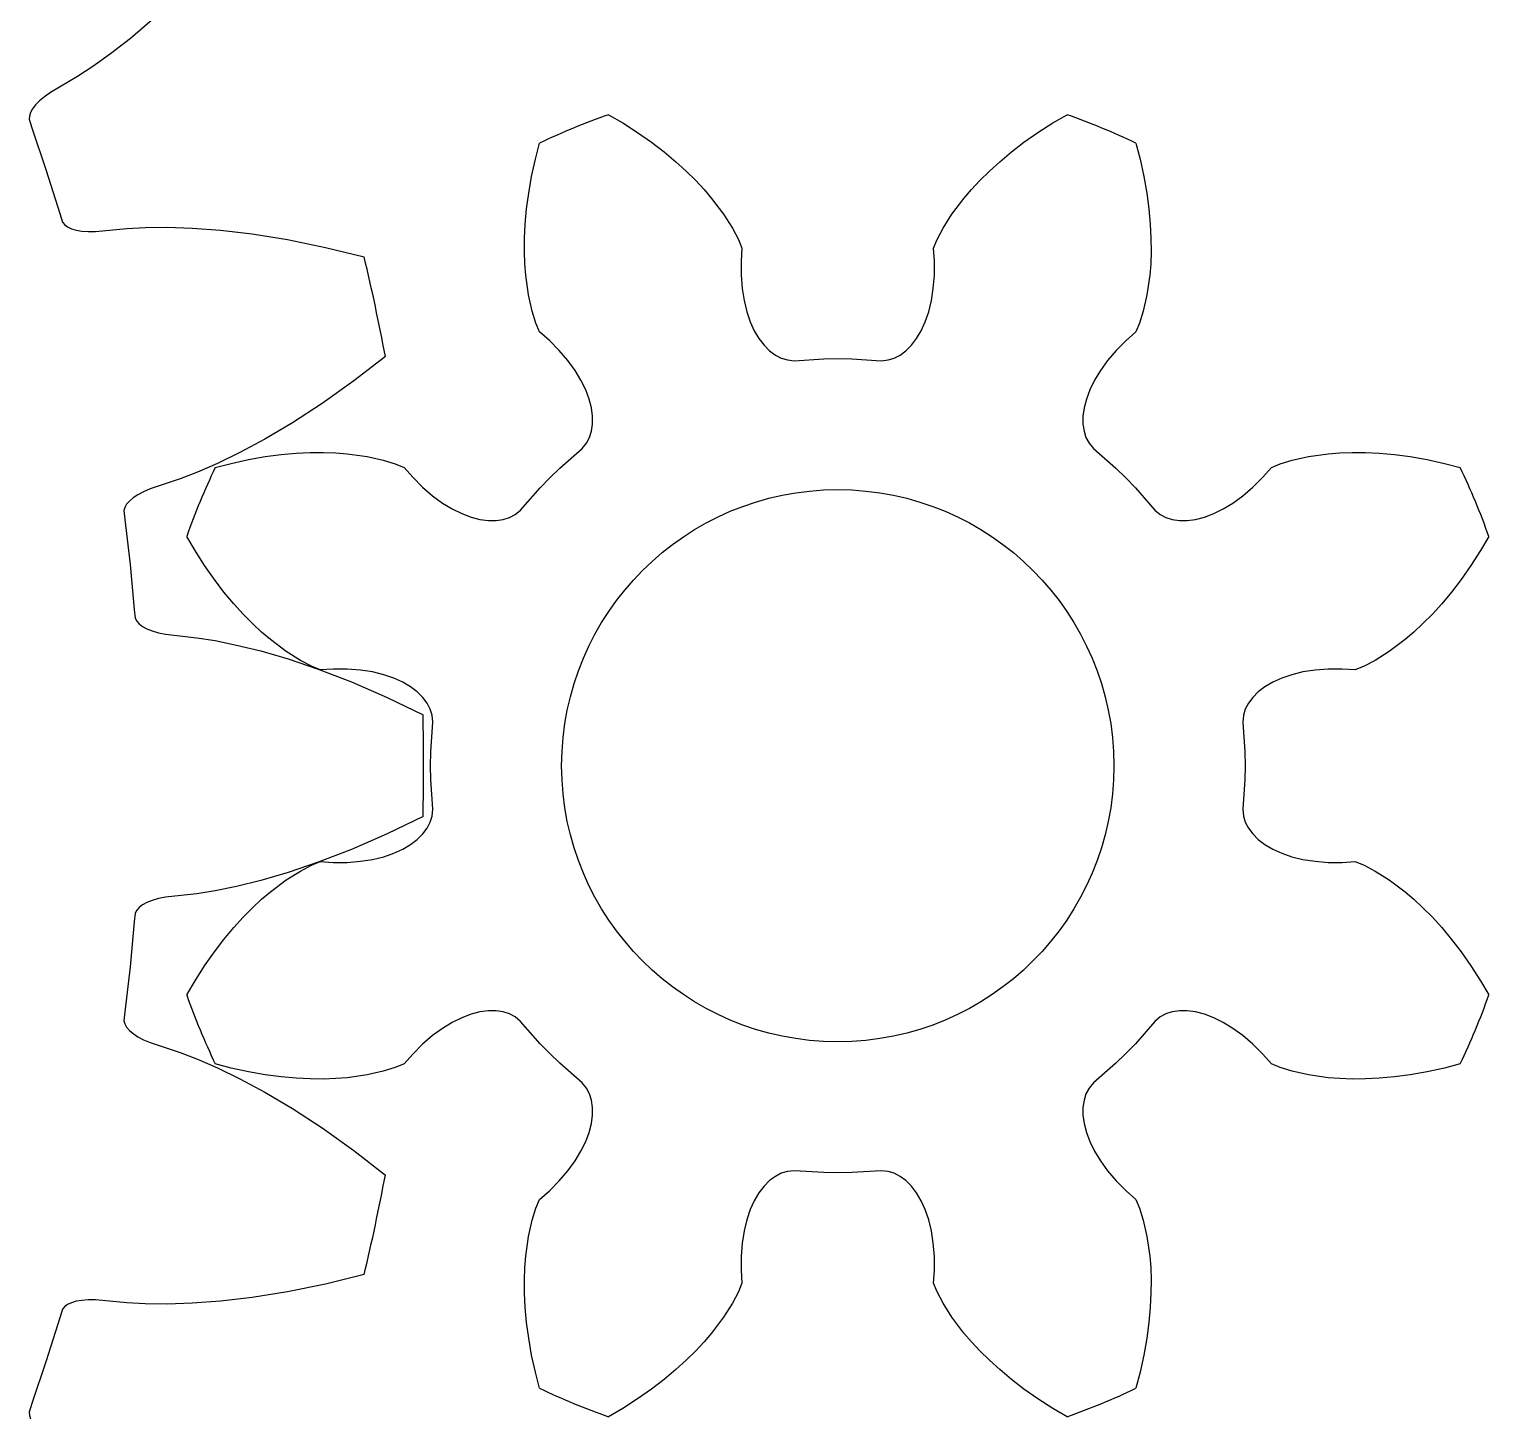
# Model space of a CAD drawing. Extents: x -16 to 23.7, y -15.9 to 15.9.
# Drawn here: x 13.14 to 23.72, y -4.72 to 5.34 of the extents above; entities that cross this region are included whole.
import ezdxf

# ---------------------------------------------------------------- set-up
doc = ezdxf.new("R2010")
doc.units = 0

msp = doc.modelspace()

# ---------------------------------------------------------------- linework, layer by layer
msp.add_circle((19, 0), 2)
msp.add_circle((19, 0), 2)
at = {"layer": 'layer0'}
for p, q in [((17.339, 4.716), (17.442, 4.656)), ((17.442, 4.656), (17.55, 4.587)), ((20.45, 4.587), (20.558, 4.656)), ((20.558, 4.656), (20.661, 4.716)), ((17.55, 4.587), (17.651, 4.516)), ((20.349, 4.516), (20.45, 4.587)), ((16.81, 4.394), (16.84, 4.509)), ((17.651, 4.516), (17.742, 4.446)), ((17.742, 4.446), (17.827, 4.375)), ((20.173, 4.375), (20.258, 4.446)), ((20.258, 4.446), (20.349, 4.516)), ((21.16, 4.509), (21.19, 4.394)), ((16.782, 4.269), (16.81, 4.394)), ((17.827, 4.375), (17.902, 4.307)), ((20.098, 4.307), (20.173, 4.375)), ((21.19, 4.394), (21.218, 4.269)), ((16.761, 4.147), (16.782, 4.269)), ((17.902, 4.307), (17.971, 4.239)), ((17.971, 4.239), (18.032, 4.174)), ((19.968, 4.174), (20.029, 4.239)), ((20.029, 4.239), (20.098, 4.307)), ((21.218, 4.269), (21.239, 4.147)), ((16.746, 4.033), (16.761, 4.147)), ((18.032, 4.174), (18.086, 4.11)), ((19.914, 4.11), (19.968, 4.174)), ((21.239, 4.147), (21.254, 4.033)), ((16.736, 3.923), (16.746, 4.033)), ((18.086, 4.11), (18.173, 3.995)), ((19.827, 3.995), (19.914, 4.11)), ((21.254, 4.033), (21.264, 3.923)), ((16.731, 3.822), (16.736, 3.923)), ((18.173, 3.995), (18.237, 3.893)), ((19.763, 3.893), (19.827, 3.995)), ((21.264, 3.923), (21.269, 3.822)), ((16.73, 3.726), (16.731, 3.822)), ((18.237, 3.893), (18.28, 3.812)), ((18.28, 3.812), (18.306, 3.749)), ((19.694, 3.749), (19.72, 3.812)), ((19.72, 3.812), (19.763, 3.893)), ((21.269, 3.822), (21.27, 3.726)), ((16.733, 3.636), (16.73, 3.726)), ((18.306, 3.749), (18.3, 3.654)), ((19.7, 3.654), (19.694, 3.749)), ((21.27, 3.726), (21.267, 3.636)), ((16.74, 3.553), (16.733, 3.636)), ((18.3, 3.654), (18.3, 3.553)), ((19.7, 3.553), (19.7, 3.654)), ((21.267, 3.636), (21.26, 3.553)), ((16.76, 3.41), (16.74, 3.553)), ((18.3, 3.553), (18.308, 3.458)), ((19.692, 3.458), (19.7, 3.553)), ((21.26, 3.553), (21.24, 3.41)), ((16.787, 3.292), (16.76, 3.41)), ((18.308, 3.458), (18.321, 3.37)), ((19.679, 3.37), (19.692, 3.458)), ((21.24, 3.41), (21.213, 3.292)), ((16.814, 3.205), (16.787, 3.292)), ((18.321, 3.37), (18.341, 3.289)), ((18.341, 3.289), (18.366, 3.216)), ((19.634, 3.216), (19.659, 3.289)), ((19.659, 3.289), (19.679, 3.37)), ((21.213, 3.292), (21.186, 3.205)), ((16.84, 3.142), (16.814, 3.205)), ((18.366, 3.216), (18.395, 3.151)), ((19.605, 3.151), (19.634, 3.216)), ((21.186, 3.205), (21.16, 3.142)), ((16.911, 3.079), (16.84, 3.142)), ((16.983, 3.007), (16.911, 3.079)), ((18.395, 3.151), (18.429, 3.094)), ((18.429, 3.094), (18.466, 3.046)), ((19.534, 3.046), (19.571, 3.094)), ((19.571, 3.094), (19.605, 3.151)), ((21.089, 3.079), (21.017, 3.007)), ((21.16, 3.142), (21.089, 3.079)), ((17.045, 2.935), (16.983, 3.007)), ((18.466, 3.046), (18.506, 3.006)), ((18.506, 3.006), (18.548, 2.975)), ((18.548, 2.975), (18.591, 2.952)), ((19.409, 2.952), (19.452, 2.975)), ((19.452, 2.975), (19.494, 3.006)), ((19.494, 3.006), (19.534, 3.046)), ((21.017, 3.007), (20.955, 2.935)), ((17.097, 2.863), (17.045, 2.935)), ((17.14, 2.792), (17.097, 2.863)), ((18.591, 2.952), (18.635, 2.939)), ((18.635, 2.939), (18.685, 2.934)), ((18.685, 2.934), (18.899, 2.948)), ((18.899, 2.948), (19, 2.95)), ((19, 2.95), (19.101, 2.948)), ((19.101, 2.948), (19.315, 2.934)), ((19.315, 2.934), (19.365, 2.939)), ((19.365, 2.939), (19.409, 2.952)), ((20.903, 2.863), (20.86, 2.792)), ((20.955, 2.935), (20.903, 2.863)), ((17.174, 2.723), (17.14, 2.792)), ((20.86, 2.792), (20.826, 2.723)), ((17.199, 2.656), (17.174, 2.723)), ((17.216, 2.592), (17.199, 2.656)), ((20.801, 2.656), (20.784, 2.592)), ((20.826, 2.723), (20.801, 2.656)), ((17.224, 2.531), (17.216, 2.592)), ((20.784, 2.592), (20.776, 2.531)), ((17.216, 2.423), (17.224, 2.475)), ((17.224, 2.475), (17.224, 2.531)), ((20.776, 2.531), (20.776, 2.475)), ((20.776, 2.475), (20.784, 2.423)), ((17.148, 2.297), (17.18, 2.336)), ((17.18, 2.336), (17.202, 2.377)), ((17.202, 2.377), (17.216, 2.423)), ((20.784, 2.423), (20.798, 2.377)), ((20.798, 2.377), (20.82, 2.336)), ((20.82, 2.336), (20.852, 2.297)), ((14.731, 2.218), (14.853, 2.239)), ((14.853, 2.239), (14.967, 2.254)), ((14.967, 2.254), (15.077, 2.264)), ((15.077, 2.264), (15.178, 2.269)), ((15.178, 2.269), (15.274, 2.27)), ((15.274, 2.27), (15.364, 2.267)), ((15.364, 2.267), (15.447, 2.26)), ((15.447, 2.26), (15.59, 2.24)), ((15.59, 2.24), (15.708, 2.213)), ((16.986, 2.156), (17.148, 2.297)), ((20.852, 2.297), (21.014, 2.156)), ((22.292, 2.213), (22.41, 2.24)), ((22.41, 2.24), (22.553, 2.26)), ((22.553, 2.26), (22.636, 2.267)), ((22.636, 2.267), (22.726, 2.27)), ((22.726, 2.27), (22.822, 2.269)), ((22.822, 2.269), (22.923, 2.264)), ((22.923, 2.264), (23.033, 2.254)), ((23.033, 2.254), (23.147, 2.239)), ((23.147, 2.239), (23.269, 2.218)), ((14.491, 2.16), (14.606, 2.19)), ((14.606, 2.19), (14.731, 2.218)), ((15.708, 2.213), (15.795, 2.186)), ((15.795, 2.186), (15.858, 2.16)), ((15.858, 2.16), (15.921, 2.089)), ((16.914, 2.086), (16.986, 2.156)), ((21.014, 2.156), (21.086, 2.086)), ((22.079, 2.089), (22.142, 2.16)), ((22.142, 2.16), (22.205, 2.186)), ((22.205, 2.186), (22.292, 2.213)), ((23.269, 2.218), (23.394, 2.19)), ((23.394, 2.19), (23.509, 2.16)), ((15.921, 2.089), (15.993, 2.017)), ((15.993, 2.017), (16.065, 1.955)), ((16.703, 1.852), (16.844, 2.014)), ((16.844, 2.014), (16.914, 2.086)), ((21.086, 2.086), (21.156, 2.014)), ((21.156, 2.014), (21.297, 1.852)), ((21.935, 1.955), (22.007, 2.017)), ((22.007, 2.017), (22.079, 2.089)), ((16.065, 1.955), (16.137, 1.903)), ((21.863, 1.903), (21.935, 1.955)), ((16.137, 1.903), (16.208, 1.86)), ((16.208, 1.86), (16.277, 1.826)), ((16.277, 1.826), (16.344, 1.801)), ((16.344, 1.801), (16.408, 1.784)), ((16.577, 1.784), (16.623, 1.798)), ((16.623, 1.798), (16.664, 1.82)), ((16.664, 1.82), (16.703, 1.852)), ((21.297, 1.852), (21.336, 1.82)), ((21.336, 1.82), (21.377, 1.798)), ((21.377, 1.798), (21.423, 1.784)), ((21.592, 1.784), (21.656, 1.801)), ((21.656, 1.801), (21.723, 1.826)), ((21.723, 1.826), (21.792, 1.86)), ((21.792, 1.86), (21.863, 1.903)), ((16.408, 1.784), (16.469, 1.776)), ((16.469, 1.776), (16.525, 1.776)), ((16.525, 1.776), (16.577, 1.784)), ((21.423, 1.784), (21.475, 1.776)), ((21.475, 1.776), (21.531, 1.776)), ((21.531, 1.776), (21.592, 1.784)), ((14.344, 1.558), (14.284, 1.661)), ((23.716, 1.661), (23.656, 1.558)), ((14.413, 1.45), (14.344, 1.558)), ((23.656, 1.558), (23.587, 1.45)), ((14.484, 1.349), (14.413, 1.45)), ((23.587, 1.45), (23.516, 1.349)), ((14.554, 1.258), (14.484, 1.349)), ((23.516, 1.349), (23.446, 1.258)), ((14.625, 1.173), (14.554, 1.258)), ((14.693, 1.098), (14.625, 1.173)), ((23.375, 1.173), (23.307, 1.098)), ((23.446, 1.258), (23.375, 1.173)), ((14.761, 1.029), (14.693, 1.098)), ((23.307, 1.098), (23.239, 1.029)), ((14.826, 0.968), (14.761, 1.029)), ((14.89, 0.914), (14.826, 0.968)), ((23.174, 0.968), (23.11, 0.914)), ((23.239, 1.029), (23.174, 0.968)), ((15.005, 0.827), (14.89, 0.914)), ((23.11, 0.914), (22.995, 0.827)), ((15.107, 0.763), (15.005, 0.827)), ((15.188, 0.72), (15.107, 0.763)), ((22.893, 0.763), (22.812, 0.72)), ((22.995, 0.827), (22.893, 0.763)), ((15.251, 0.694), (15.188, 0.72)), ((15.346, 0.7), (15.251, 0.694)), ((15.447, 0.7), (15.346, 0.7)), ((15.542, 0.692), (15.447, 0.7)), ((15.63, 0.679), (15.542, 0.692)), ((15.711, 0.659), (15.63, 0.679)), ((15.784, 0.634), (15.711, 0.659)), ((22.289, 0.659), (22.216, 0.634)), ((22.37, 0.679), (22.289, 0.659)), ((22.458, 0.692), (22.37, 0.679)), ((22.553, 0.7), (22.458, 0.692)), ((22.654, 0.7), (22.553, 0.7)), ((22.749, 0.694), (22.654, 0.7)), ((22.812, 0.72), (22.749, 0.694)), ((15.849, 0.605), (15.784, 0.634)), ((15.906, 0.571), (15.849, 0.605)), ((15.954, 0.534), (15.906, 0.571)), ((15.994, 0.494), (15.954, 0.534)), ((22.046, 0.534), (22.006, 0.494)), ((22.094, 0.571), (22.046, 0.534)), ((22.151, 0.605), (22.094, 0.571)), ((22.216, 0.634), (22.151, 0.605)), ((16.025, 0.452), (15.994, 0.494)), ((16.048, 0.409), (16.025, 0.452)), ((21.975, 0.452), (21.952, 0.409)), ((22.006, 0.494), (21.975, 0.452)), ((16.061, 0.365), (16.048, 0.409)), ((16.066, 0.315), (16.061, 0.365)), ((21.939, 0.365), (21.934, 0.315)), ((21.952, 0.409), (21.939, 0.365)), ((16.052, 0.101), (16.066, 0.315)), ((21.934, 0.315), (21.948, 0.101)), ((16.05, 0), (16.052, 0.101)), ((16.052, -0.101), (16.05, 0)), ((21.948, 0.101), (21.95, 0)), ((21.95, 0), (21.948, -0.101)), ((16.066, -0.315), (16.052, -0.101)), ((21.948, -0.101), (21.934, -0.315)), ((16.061, -0.365), (16.066, -0.315)), ((21.934, -0.315), (21.939, -0.365)), ((16.025, -0.452), (16.048, -0.409)), ((16.048, -0.409), (16.061, -0.365)), ((21.939, -0.365), (21.952, -0.409)), ((21.952, -0.409), (21.975, -0.452)), ((15.954, -0.534), (15.994, -0.494)), ((15.994, -0.494), (16.025, -0.452)), ((21.975, -0.452), (22.006, -0.494)), ((22.006, -0.494), (22.046, -0.534)), ((15.711, -0.659), (15.784, -0.634)), ((15.784, -0.634), (15.849, -0.605)), ((15.849, -0.605), (15.906, -0.571)), ((15.906, -0.571), (15.954, -0.534)), ((22.046, -0.534), (22.094, -0.571)), ((22.094, -0.571), (22.151, -0.605)), ((22.151, -0.605), (22.216, -0.634)), ((22.216, -0.634), (22.289, -0.659)), ((15.107, -0.763), (15.188, -0.72)), ((15.188, -0.72), (15.251, -0.694)), ((15.251, -0.694), (15.346, -0.7)), ((15.346, -0.7), (15.447, -0.7)), ((15.447, -0.7), (15.542, -0.692)), ((15.542, -0.692), (15.63, -0.679)), ((15.63, -0.679), (15.711, -0.659)), ((22.289, -0.659), (22.37, -0.679)), ((22.37, -0.679), (22.458, -0.692)), ((22.458, -0.692), (22.553, -0.7)), ((22.553, -0.7), (22.654, -0.7)), ((22.654, -0.7), (22.749, -0.694)), ((22.749, -0.694), (22.812, -0.72)), ((22.812, -0.72), (22.893, -0.763)), ((14.89, -0.914), (15.005, -0.827)), ((15.005, -0.827), (15.107, -0.763)), ((22.893, -0.763), (22.995, -0.827)), ((22.995, -0.827), (23.11, -0.914)), ((14.826, -0.968), (14.89, -0.914)), ((23.11, -0.914), (23.174, -0.968)), ((14.693, -1.098), (14.761, -1.029)), ((14.761, -1.029), (14.826, -0.968)), ((23.174, -0.968), (23.239, -1.029)), ((23.239, -1.029), (23.307, -1.098)), ((14.625, -1.173), (14.693, -1.098)), ((23.307, -1.098), (23.375, -1.173)), ((14.484, -1.349), (14.554, -1.258)), ((14.554, -1.258), (14.625, -1.173)), ((23.375, -1.173), (23.446, -1.258)), ((23.446, -1.258), (23.516, -1.349)), ((14.413, -1.45), (14.484, -1.349)), ((23.516, -1.349), (23.587, -1.45)), ((14.344, -1.558), (14.413, -1.45)), ((23.587, -1.45), (23.656, -1.558)), ((14.284, -1.661), (14.344, -1.558)), ((23.656, -1.558), (23.716, -1.661)), ((16.408, -1.784), (16.344, -1.801)), ((16.469, -1.776), (16.408, -1.784)), ((16.525, -1.776), (16.469, -1.776)), ((16.577, -1.784), (16.525, -1.776)), ((16.623, -1.798), (16.577, -1.784)), ((21.423, -1.784), (21.377, -1.798)), ((21.475, -1.776), (21.423, -1.784)), ((21.531, -1.776), (21.475, -1.776)), ((21.592, -1.784), (21.531, -1.776)), ((21.656, -1.801), (21.592, -1.784)), ((16.137, -1.903), (16.065, -1.955)), ((16.208, -1.86), (16.137, -1.903)), ((16.277, -1.826), (16.208, -1.86)), ((16.344, -1.801), (16.277, -1.826)), ((16.664, -1.82), (16.623, -1.798)), ((16.703, -1.852), (16.664, -1.82)), ((16.844, -2.014), (16.703, -1.852)), ((21.297, -1.852), (21.156, -2.014)), ((21.336, -1.82), (21.297, -1.852)), ((21.377, -1.798), (21.336, -1.82)), ((21.723, -1.826), (21.656, -1.801)), ((21.792, -1.86), (21.723, -1.826)), ((21.863, -1.903), (21.792, -1.86)), ((21.935, -1.955), (21.863, -1.903)), ((16.065, -1.955), (15.993, -2.017)), ((22.007, -2.017), (21.935, -1.955)), ((15.921, -2.089), (15.858, -2.16)), ((15.993, -2.017), (15.921, -2.089)), ((16.914, -2.086), (16.844, -2.014)), ((16.986, -2.156), (16.914, -2.086)), ((21.086, -2.086), (21.014, -2.156)), ((21.156, -2.014), (21.086, -2.086)), ((22.079, -2.089), (22.007, -2.017)), ((22.142, -2.16), (22.079, -2.089)), ((14.606, -2.19), (14.491, -2.16)), ((14.731, -2.218), (14.606, -2.19)), ((14.853, -2.239), (14.731, -2.218)), ((15.708, -2.213), (15.59, -2.24)), ((15.795, -2.186), (15.708, -2.213)), ((15.858, -2.16), (15.795, -2.186)), ((17.148, -2.297), (16.986, -2.156)), ((21.014, -2.156), (20.852, -2.297)), ((22.205, -2.186), (22.142, -2.16)), ((22.292, -2.213), (22.205, -2.186)), ((22.41, -2.24), (22.292, -2.213)), ((23.269, -2.218), (23.147, -2.239)), ((23.394, -2.19), (23.269, -2.218)), ((23.509, -2.16), (23.394, -2.19)), ((14.967, -2.254), (14.853, -2.239)), ((15.077, -2.264), (14.967, -2.254)), ((15.178, -2.269), (15.077, -2.264)), ((15.274, -2.27), (15.178, -2.269)), ((15.364, -2.267), (15.274, -2.27)), ((15.447, -2.26), (15.364, -2.267)), ((15.59, -2.24), (15.447, -2.26)), ((17.18, -2.336), (17.148, -2.297)), ((20.852, -2.297), (20.82, -2.336)), ((22.553, -2.26), (22.41, -2.24)), ((22.636, -2.267), (22.553, -2.26)), ((22.726, -2.27), (22.636, -2.267)), ((22.822, -2.269), (22.726, -2.27)), ((22.923, -2.264), (22.822, -2.269)), ((23.033, -2.254), (22.923, -2.264)), ((23.147, -2.239), (23.033, -2.254)), ((17.202, -2.377), (17.18, -2.336)), ((17.216, -2.423), (17.202, -2.377)), ((17.224, -2.475), (17.216, -2.423)), ((20.784, -2.423), (20.776, -2.475)), ((20.798, -2.377), (20.784, -2.423)), ((20.82, -2.336), (20.798, -2.377)), ((17.216, -2.592), (17.224, -2.531)), ((17.224, -2.531), (17.224, -2.475)), ((20.776, -2.475), (20.776, -2.531)), ((20.776, -2.531), (20.784, -2.592)), ((17.199, -2.656), (17.216, -2.592)), ((20.784, -2.592), (20.801, -2.656)), ((17.14, -2.792), (17.174, -2.723)), ((17.174, -2.723), (17.199, -2.656)), ((20.801, -2.656), (20.826, -2.723)), ((20.826, -2.723), (20.86, -2.792)), ((17.097, -2.863), (17.14, -2.792)), ((20.86, -2.792), (20.903, -2.863)), ((16.983, -3.007), (17.045, -2.935)), ((17.045, -2.935), (17.097, -2.863)), ((18.591, -2.952), (18.548, -2.975)), ((18.635, -2.939), (18.591, -2.952)), ((18.685, -2.934), (18.635, -2.939)), ((18.899, -2.948), (18.685, -2.934)), ((19, -2.95), (18.899, -2.948)), ((19.101, -2.948), (19, -2.95)), ((19.315, -2.934), (19.101, -2.948)), ((19.365, -2.939), (19.315, -2.934)), ((19.409, -2.952), (19.365, -2.939)), ((19.452, -2.975), (19.409, -2.952)), ((20.903, -2.863), (20.955, -2.935)), ((20.955, -2.935), (21.017, -3.007)), ((16.911, -3.079), (16.983, -3.007)), ((18.466, -3.046), (18.429, -3.094)), ((18.506, -3.006), (18.466, -3.046)), ((18.548, -2.975), (18.506, -3.006)), ((19.494, -3.006), (19.452, -2.975)), ((19.534, -3.046), (19.494, -3.006)), ((19.571, -3.094), (19.534, -3.046)), ((21.017, -3.007), (21.089, -3.079)), ((16.814, -3.205), (16.84, -3.142)), ((16.84, -3.142), (16.911, -3.079)), ((18.395, -3.151), (18.366, -3.216)), ((18.429, -3.094), (18.395, -3.151)), ((19.605, -3.151), (19.571, -3.094)), ((19.634, -3.216), (19.605, -3.151)), ((21.089, -3.079), (21.16, -3.142)), ((21.16, -3.142), (21.186, -3.205)), ((16.787, -3.292), (16.814, -3.205)), ((18.366, -3.216), (18.341, -3.289)), ((19.659, -3.289), (19.634, -3.216)), ((21.186, -3.205), (21.213, -3.292)), ((16.76, -3.41), (16.787, -3.292)), ((18.321, -3.37), (18.308, -3.458)), ((18.341, -3.289), (18.321, -3.37)), ((19.679, -3.37), (19.659, -3.289)), ((19.692, -3.458), (19.679, -3.37)), ((21.213, -3.292), (21.24, -3.41)), ((16.74, -3.553), (16.76, -3.41)), ((18.308, -3.458), (18.3, -3.553)), ((19.7, -3.553), (19.692, -3.458)), ((21.24, -3.41), (21.26, -3.553)), ((16.733, -3.636), (16.74, -3.553)), ((18.3, -3.553), (18.3, -3.654)), ((19.7, -3.654), (19.7, -3.553)), ((21.26, -3.553), (21.267, -3.636)), ((16.73, -3.726), (16.733, -3.636)), ((18.3, -3.654), (18.306, -3.749)), ((19.694, -3.749), (19.7, -3.654)), ((21.267, -3.636), (21.27, -3.726)), ((16.731, -3.822), (16.73, -3.726)), ((18.306, -3.749), (18.28, -3.812)), ((19.72, -3.812), (19.694, -3.749)), ((21.27, -3.726), (21.269, -3.822)), ((16.736, -3.923), (16.731, -3.822)), ((18.237, -3.893), (18.173, -3.995)), ((18.28, -3.812), (18.237, -3.893)), ((19.763, -3.893), (19.72, -3.812)), ((19.827, -3.995), (19.763, -3.893)), ((21.269, -3.822), (21.264, -3.923)), ((16.746, -4.033), (16.736, -3.923)), ((18.173, -3.995), (18.086, -4.11)), ((19.914, -4.11), (19.827, -3.995)), ((21.264, -3.923), (21.254, -4.033)), ((16.761, -4.147), (16.746, -4.033)), ((18.086, -4.11), (18.032, -4.174)), ((19.968, -4.174), (19.914, -4.11)), ((21.254, -4.033), (21.239, -4.147)), ((16.782, -4.269), (16.761, -4.147)), ((18.032, -4.174), (17.971, -4.239)), ((20.029, -4.239), (19.968, -4.174)), ((21.239, -4.147), (21.218, -4.269)), ((16.81, -4.394), (16.782, -4.269)), ((17.902, -4.307), (17.827, -4.375)), ((17.971, -4.239), (17.902, -4.307)), ((20.098, -4.307), (20.029, -4.239)), ((20.173, -4.375), (20.098, -4.307)), ((21.218, -4.269), (21.19, -4.394)), ((16.84, -4.509), (16.81, -4.394)), ((17.827, -4.375), (17.742, -4.446)), ((20.258, -4.446), (20.173, -4.375)), ((21.19, -4.394), (21.16, -4.509)), ((17.651, -4.516), (17.55, -4.587)), ((17.742, -4.446), (17.651, -4.516)), ((20.349, -4.516), (20.258, -4.446)), ((20.45, -4.587), (20.349, -4.516)), ((17.55, -4.587), (17.442, -4.656)), ((20.558, -4.656), (20.45, -4.587)), ((17.442, -4.656), (17.339, -4.716)), ((20.661, -4.716), (20.558, -4.656))]:
    msp.add_line(p, q, dxfattribs=at)
for start, end in [(109.4009, 115.5991), (64.4009, 70.5991), (154.4009, 160.5991), (19.4009, 25.5991), (199.4009, 205.5991), (334.4009, 340.5991), (244.4009, 250.5991), (289.4009, 295.5991)]:
    msp.add_arc((19, 0), 5, start, end, dxfattribs=at)
at = {"layer": 'layer1'}
for p, q in [((14.034, 5.402), (13.877, 5.269)), ((13.877, 5.269), (13.733, 5.157)), ((13.733, 5.157), (13.605, 5.066)), ((13.493, 4.993), (13.297, 4.877)), ((13.605, 5.066), (13.493, 4.993)), ((13.297, 4.877), (13.254, 4.846)), ((13.167, 4.759), (13.152, 4.732)), ((13.189, 4.787), (13.167, 4.759)), ((13.218, 4.816), (13.189, 4.787)), ((13.254, 4.846), (13.218, 4.816)), ((13.144, 4.706), (13.143, 4.683)), ((13.143, 4.683), (13.163, 4.621)), ((13.152, 4.732), (13.144, 4.706)), ((13.163, 4.621), (13.267, 4.311)), ((13.267, 4.311), (13.365, 3.999)), ((13.365, 3.999), (13.385, 3.937)), ((13.385, 3.937), (13.4, 3.918)), ((13.4, 3.918), (13.421, 3.903)), ((13.421, 3.903), (13.449, 3.89)), ((13.449, 3.89), (13.484, 3.879)), ((13.484, 3.879), (13.524, 3.873)), ((13.524, 3.873), (13.571, 3.869)), ((13.571, 3.869), (13.624, 3.87)), ((13.624, 3.87), (13.851, 3.892)), ((13.851, 3.892), (13.984, 3.899)), ((13.984, 3.899), (14.142, 3.9)), ((14.142, 3.9), (14.323, 3.894)), ((14.323, 3.894), (14.529, 3.879)), ((14.529, 3.879), (14.759, 3.852)), ((14.759, 3.852), (15.013, 3.811)), ((15.013, 3.811), (15.29, 3.755)), ((15.29, 3.755), (15.57, 3.686)), ((15.723, 2.965), (15.495, 2.788)), ((15.495, 2.788), (15.265, 2.624)), ((15.265, 2.624), (15.05, 2.484)), ((15.05, 2.484), (14.85, 2.366)), ((14.85, 2.366), (14.669, 2.268)), ((14.669, 2.268), (14.506, 2.189)), ((14.361, 2.126), (14.236, 2.078)), ((14.506, 2.189), (14.361, 2.126)), ((14.236, 2.078), (14.02, 2.006)), ((13.869, 1.917), (13.848, 1.894)), ((13.896, 1.94), (13.869, 1.917)), ((13.93, 1.963), (13.896, 1.94)), ((13.972, 1.985), (13.93, 1.963)), ((14.02, 2.006), (13.972, 1.985)), ((13.835, 1.871), (13.829, 1.848)), ((13.829, 1.848), (13.836, 1.783)), ((13.848, 1.894), (13.835, 1.871)), ((13.836, 1.783), (13.874, 1.458)), ((13.874, 1.458), (13.904, 1.132)), ((13.904, 1.132), (13.911, 1.068)), ((13.911, 1.068), (13.922, 1.047)), ((13.922, 1.047), (13.94, 1.027)), ((13.94, 1.027), (13.964, 1.008)), ((13.964, 1.008), (13.996, 0.991)), ((13.996, 0.991), (14.034, 0.976)), ((14.034, 0.976), (14.079, 0.963)), ((14.079, 0.963), (14.131, 0.953)), ((14.131, 0.953), (14.357, 0.927)), ((14.357, 0.927), (14.489, 0.906)), ((14.489, 0.906), (14.644, 0.874)), ((14.644, 0.874), (14.82, 0.831)), ((14.82, 0.831), (15.018, 0.773)), ((15.018, 0.773), (15.237, 0.699)), ((15.237, 0.699), (15.477, 0.607)), ((15.477, 0.607), (15.736, 0.494)), ((15.736, 0.494), (15.996, 0.369)), ((15.996, -0.369), (15.736, -0.494)), ((15.736, -0.494), (15.477, -0.607)), ((15.477, -0.607), (15.237, -0.699)), ((15.237, -0.699), (15.018, -0.773)), ((14.82, -0.831), (14.644, -0.874)), ((15.018, -0.773), (14.82, -0.831)), ((14.357, -0.927), (14.131, -0.953)), ((14.489, -0.906), (14.357, -0.927)), ((14.644, -0.874), (14.489, -0.906)), ((13.922, -1.047), (13.911, -1.068)), ((13.94, -1.027), (13.922, -1.047)), ((13.964, -1.008), (13.94, -1.027)), ((13.996, -0.991), (13.964, -1.008)), ((14.034, -0.976), (13.996, -0.991)), ((14.079, -0.963), (14.034, -0.976)), ((14.131, -0.953), (14.079, -0.963)), ((13.904, -1.132), (13.874, -1.458)), ((13.911, -1.068), (13.904, -1.132)), ((13.874, -1.458), (13.836, -1.783)), ((13.836, -1.783), (13.829, -1.848)), ((13.829, -1.848), (13.835, -1.871)), ((13.835, -1.871), (13.848, -1.894)), ((13.848, -1.894), (13.869, -1.917)), ((13.869, -1.917), (13.896, -1.94)), ((13.896, -1.94), (13.93, -1.963)), ((13.93, -1.963), (13.972, -1.985)), ((13.972, -1.985), (14.02, -2.006)), ((14.02, -2.006), (14.236, -2.078)), ((14.236, -2.078), (14.361, -2.126)), ((14.361, -2.126), (14.506, -2.189)), ((14.506, -2.189), (14.669, -2.268)), ((14.669, -2.268), (14.85, -2.366)), ((14.85, -2.366), (15.05, -2.484)), ((15.05, -2.484), (15.265, -2.624)), ((15.265, -2.624), (15.495, -2.788)), ((15.495, -2.788), (15.723, -2.965)), ((15.57, -3.686), (15.29, -3.755)), ((15.29, -3.755), (15.013, -3.811)), ((13.421, -3.903), (13.4, -3.918)), ((13.449, -3.89), (13.421, -3.903)), ((13.484, -3.879), (13.449, -3.89)), ((13.524, -3.873), (13.484, -3.879)), ((13.571, -3.869), (13.524, -3.873)), ((13.624, -3.87), (13.571, -3.869)), ((13.851, -3.892), (13.624, -3.87)), ((13.984, -3.899), (13.851, -3.892)), ((14.142, -3.9), (13.984, -3.899)), ((14.323, -3.894), (14.142, -3.9)), ((14.529, -3.879), (14.323, -3.894)), ((14.759, -3.852), (14.529, -3.879)), ((15.013, -3.811), (14.759, -3.852)), ((13.365, -3.999), (13.267, -4.311)), ((13.385, -3.937), (13.365, -3.999)), ((13.4, -3.918), (13.385, -3.937)), ((13.267, -4.311), (13.163, -4.621)), ((13.163, -4.621), (13.143, -4.683)), ((13.143, -4.683), (13.144, -4.706)), ((13.144, -4.706), (13.152, -4.732))]:
    msp.add_line(p, q, dxfattribs=at)
for start, end in [(10.68, 13.32), (358.68, 361.32), (346.68, 349.32)]:
    msp.add_arc((0, 0), 16, start, end, dxfattribs=at)
at = {"layer": 'layer2'}
for p, q in [((17.339, 4.716), (17.442, 4.656)), ((17.442, 4.656), (17.55, 4.587)), ((20.45, 4.587), (20.558, 4.656)), ((20.558, 4.656), (20.661, 4.716)), ((17.55, 4.587), (17.651, 4.516)), ((20.349, 4.516), (20.45, 4.587)), ((16.81, 4.394), (16.84, 4.509)), ((17.651, 4.516), (17.742, 4.446)), ((17.742, 4.446), (17.827, 4.375)), ((20.173, 4.375), (20.258, 4.446)), ((20.258, 4.446), (20.349, 4.516)), ((21.16, 4.509), (21.19, 4.394)), ((16.782, 4.269), (16.81, 4.394)), ((17.827, 4.375), (17.902, 4.307)), ((20.098, 4.307), (20.173, 4.375)), ((21.19, 4.394), (21.218, 4.269)), ((16.761, 4.147), (16.782, 4.269)), ((17.902, 4.307), (17.971, 4.239)), ((17.971, 4.239), (18.032, 4.174)), ((19.968, 4.174), (20.029, 4.239)), ((20.029, 4.239), (20.098, 4.307)), ((21.218, 4.269), (21.239, 4.147)), ((16.746, 4.033), (16.761, 4.147)), ((18.032, 4.174), (18.086, 4.11)), ((19.914, 4.11), (19.968, 4.174)), ((21.239, 4.147), (21.254, 4.033)), ((16.736, 3.923), (16.746, 4.033)), ((18.086, 4.11), (18.173, 3.995)), ((19.827, 3.995), (19.914, 4.11)), ((21.254, 4.033), (21.264, 3.923)), ((16.731, 3.822), (16.736, 3.923)), ((18.173, 3.995), (18.237, 3.893)), ((19.763, 3.893), (19.827, 3.995)), ((21.264, 3.923), (21.269, 3.822)), ((16.73, 3.726), (16.731, 3.822)), ((18.237, 3.893), (18.28, 3.812)), ((18.28, 3.812), (18.306, 3.749)), ((19.694, 3.749), (19.72, 3.812)), ((19.72, 3.812), (19.763, 3.893)), ((21.269, 3.822), (21.27, 3.726)), ((16.733, 3.636), (16.73, 3.726)), ((18.306, 3.749), (18.3, 3.654)), ((19.7, 3.654), (19.694, 3.749)), ((21.27, 3.726), (21.267, 3.636)), ((16.74, 3.553), (16.733, 3.636)), ((18.3, 3.654), (18.3, 3.553)), ((19.7, 3.553), (19.7, 3.654)), ((21.267, 3.636), (21.26, 3.553)), ((16.76, 3.41), (16.74, 3.553)), ((18.3, 3.553), (18.308, 3.458)), ((19.692, 3.458), (19.7, 3.553)), ((21.26, 3.553), (21.24, 3.41)), ((16.787, 3.292), (16.76, 3.41)), ((18.308, 3.458), (18.321, 3.37)), ((19.679, 3.37), (19.692, 3.458)), ((21.24, 3.41), (21.213, 3.292)), ((16.814, 3.205), (16.787, 3.292)), ((18.321, 3.37), (18.341, 3.289)), ((18.341, 3.289), (18.366, 3.216)), ((19.634, 3.216), (19.659, 3.289)), ((19.659, 3.289), (19.679, 3.37)), ((21.213, 3.292), (21.186, 3.205)), ((16.84, 3.142), (16.814, 3.205)), ((18.366, 3.216), (18.395, 3.151)), ((19.605, 3.151), (19.634, 3.216)), ((21.186, 3.205), (21.16, 3.142)), ((16.911, 3.079), (16.84, 3.142)), ((16.983, 3.007), (16.911, 3.079)), ((18.395, 3.151), (18.429, 3.094)), ((18.429, 3.094), (18.466, 3.046)), ((19.534, 3.046), (19.571, 3.094)), ((19.571, 3.094), (19.605, 3.151)), ((21.089, 3.079), (21.017, 3.007)), ((21.16, 3.142), (21.089, 3.079)), ((17.045, 2.935), (16.983, 3.007)), ((18.466, 3.046), (18.506, 3.006)), ((18.506, 3.006), (18.548, 2.975)), ((18.548, 2.975), (18.591, 2.952)), ((19.409, 2.952), (19.452, 2.975)), ((19.452, 2.975), (19.494, 3.006)), ((19.494, 3.006), (19.534, 3.046)), ((21.017, 3.007), (20.955, 2.935)), ((17.097, 2.863), (17.045, 2.935)), ((17.14, 2.792), (17.097, 2.863)), ((18.591, 2.952), (18.635, 2.939)), ((18.635, 2.939), (18.685, 2.934)), ((18.685, 2.934), (18.899, 2.948)), ((18.899, 2.948), (19, 2.95)), ((19, 2.95), (19.101, 2.948)), ((19.101, 2.948), (19.315, 2.934)), ((19.315, 2.934), (19.365, 2.939)), ((19.365, 2.939), (19.409, 2.952)), ((20.903, 2.863), (20.86, 2.792)), ((20.955, 2.935), (20.903, 2.863)), ((17.174, 2.723), (17.14, 2.792)), ((20.86, 2.792), (20.826, 2.723)), ((17.199, 2.656), (17.174, 2.723)), ((17.216, 2.592), (17.199, 2.656)), ((20.801, 2.656), (20.784, 2.592)), ((20.826, 2.723), (20.801, 2.656)), ((17.224, 2.531), (17.216, 2.592)), ((20.784, 2.592), (20.776, 2.531)), ((17.216, 2.423), (17.224, 2.475)), ((17.224, 2.475), (17.224, 2.531)), ((20.776, 2.531), (20.776, 2.475)), ((20.776, 2.475), (20.784, 2.423)), ((17.148, 2.297), (17.18, 2.336)), ((17.18, 2.336), (17.202, 2.377)), ((17.202, 2.377), (17.216, 2.423)), ((20.784, 2.423), (20.798, 2.377)), ((20.798, 2.377), (20.82, 2.336)), ((20.82, 2.336), (20.852, 2.297)), ((14.731, 2.218), (14.853, 2.239)), ((14.853, 2.239), (14.967, 2.254)), ((14.967, 2.254), (15.077, 2.264)), ((15.077, 2.264), (15.178, 2.269)), ((15.178, 2.269), (15.274, 2.27)), ((15.274, 2.27), (15.364, 2.267)), ((15.364, 2.267), (15.447, 2.26)), ((15.447, 2.26), (15.59, 2.24)), ((15.59, 2.24), (15.708, 2.213)), ((16.986, 2.156), (17.148, 2.297)), ((20.852, 2.297), (21.014, 2.156)), ((22.292, 2.213), (22.41, 2.24)), ((22.41, 2.24), (22.553, 2.26)), ((22.553, 2.26), (22.636, 2.267)), ((22.636, 2.267), (22.726, 2.27)), ((22.726, 2.27), (22.822, 2.269)), ((22.822, 2.269), (22.923, 2.264)), ((22.923, 2.264), (23.033, 2.254)), ((23.033, 2.254), (23.147, 2.239)), ((23.147, 2.239), (23.269, 2.218)), ((14.491, 2.16), (14.606, 2.19)), ((14.606, 2.19), (14.731, 2.218)), ((15.708, 2.213), (15.795, 2.186)), ((15.795, 2.186), (15.858, 2.16)), ((15.858, 2.16), (15.921, 2.089)), ((16.914, 2.086), (16.986, 2.156)), ((21.014, 2.156), (21.086, 2.086)), ((22.079, 2.089), (22.142, 2.16)), ((22.142, 2.16), (22.205, 2.186)), ((22.205, 2.186), (22.292, 2.213)), ((23.269, 2.218), (23.394, 2.19)), ((23.394, 2.19), (23.509, 2.16)), ((15.921, 2.089), (15.993, 2.017)), ((15.993, 2.017), (16.065, 1.955)), ((16.703, 1.852), (16.844, 2.014)), ((16.844, 2.014), (16.914, 2.086)), ((21.086, 2.086), (21.156, 2.014)), ((21.156, 2.014), (21.297, 1.852)), ((21.935, 1.955), (22.007, 2.017)), ((22.007, 2.017), (22.079, 2.089)), ((16.065, 1.955), (16.137, 1.903)), ((21.863, 1.903), (21.935, 1.955)), ((16.137, 1.903), (16.208, 1.86)), ((16.208, 1.86), (16.277, 1.826)), ((16.277, 1.826), (16.344, 1.801)), ((16.344, 1.801), (16.408, 1.784)), ((16.577, 1.784), (16.623, 1.798)), ((16.623, 1.798), (16.664, 1.82)), ((16.664, 1.82), (16.703, 1.852)), ((21.297, 1.852), (21.336, 1.82)), ((21.336, 1.82), (21.377, 1.798)), ((21.377, 1.798), (21.423, 1.784)), ((21.592, 1.784), (21.656, 1.801)), ((21.656, 1.801), (21.723, 1.826)), ((21.723, 1.826), (21.792, 1.86)), ((21.792, 1.86), (21.863, 1.903)), ((16.408, 1.784), (16.469, 1.776)), ((16.469, 1.776), (16.525, 1.776)), ((16.525, 1.776), (16.577, 1.784)), ((21.423, 1.784), (21.475, 1.776)), ((21.475, 1.776), (21.531, 1.776)), ((21.531, 1.776), (21.592, 1.784)), ((14.344, 1.558), (14.284, 1.661)), ((23.716, 1.661), (23.656, 1.558)), ((14.413, 1.45), (14.344, 1.558)), ((23.656, 1.558), (23.587, 1.45)), ((14.484, 1.349), (14.413, 1.45)), ((23.587, 1.45), (23.516, 1.349)), ((14.554, 1.258), (14.484, 1.349)), ((23.516, 1.349), (23.446, 1.258)), ((14.625, 1.173), (14.554, 1.258)), ((14.693, 1.098), (14.625, 1.173)), ((23.375, 1.173), (23.307, 1.098)), ((23.446, 1.258), (23.375, 1.173)), ((14.761, 1.029), (14.693, 1.098)), ((23.307, 1.098), (23.239, 1.029)), ((14.826, 0.968), (14.761, 1.029)), ((14.89, 0.914), (14.826, 0.968)), ((23.174, 0.968), (23.11, 0.914)), ((23.239, 1.029), (23.174, 0.968)), ((15.005, 0.827), (14.89, 0.914)), ((23.11, 0.914), (22.995, 0.827)), ((15.107, 0.763), (15.005, 0.827)), ((15.188, 0.72), (15.107, 0.763)), ((22.893, 0.763), (22.812, 0.72)), ((22.995, 0.827), (22.893, 0.763)), ((15.251, 0.694), (15.188, 0.72)), ((15.346, 0.7), (15.251, 0.694)), ((15.447, 0.7), (15.346, 0.7)), ((15.542, 0.692), (15.447, 0.7)), ((15.63, 0.679), (15.542, 0.692)), ((15.711, 0.659), (15.63, 0.679)), ((15.784, 0.634), (15.711, 0.659)), ((22.289, 0.659), (22.216, 0.634)), ((22.37, 0.679), (22.289, 0.659)), ((22.458, 0.692), (22.37, 0.679)), ((22.553, 0.7), (22.458, 0.692)), ((22.654, 0.7), (22.553, 0.7)), ((22.749, 0.694), (22.654, 0.7)), ((22.812, 0.72), (22.749, 0.694)), ((15.849, 0.605), (15.784, 0.634)), ((15.906, 0.571), (15.849, 0.605)), ((15.954, 0.534), (15.906, 0.571)), ((15.994, 0.494), (15.954, 0.534)), ((22.046, 0.534), (22.006, 0.494)), ((22.094, 0.571), (22.046, 0.534)), ((22.151, 0.605), (22.094, 0.571)), ((22.216, 0.634), (22.151, 0.605)), ((16.025, 0.452), (15.994, 0.494)), ((16.048, 0.409), (16.025, 0.452)), ((21.975, 0.452), (21.952, 0.409)), ((22.006, 0.494), (21.975, 0.452)), ((16.061, 0.365), (16.048, 0.409)), ((16.066, 0.315), (16.061, 0.365)), ((21.939, 0.365), (21.934, 0.315)), ((21.952, 0.409), (21.939, 0.365)), ((16.052, 0.101), (16.066, 0.315)), ((21.934, 0.315), (21.948, 0.101)), ((16.05, 0), (16.052, 0.101)), ((16.052, -0.101), (16.05, 0)), ((21.948, 0.101), (21.95, 0)), ((21.95, 0), (21.948, -0.101)), ((16.066, -0.315), (16.052, -0.101)), ((21.948, -0.101), (21.934, -0.315)), ((16.061, -0.365), (16.066, -0.315)), ((21.934, -0.315), (21.939, -0.365)), ((16.025, -0.452), (16.048, -0.409)), ((16.048, -0.409), (16.061, -0.365)), ((21.939, -0.365), (21.952, -0.409)), ((21.952, -0.409), (21.975, -0.452)), ((15.954, -0.534), (15.994, -0.494)), ((15.994, -0.494), (16.025, -0.452)), ((21.975, -0.452), (22.006, -0.494)), ((22.006, -0.494), (22.046, -0.534)), ((15.711, -0.659), (15.784, -0.634)), ((15.784, -0.634), (15.849, -0.605)), ((15.849, -0.605), (15.906, -0.571)), ((15.906, -0.571), (15.954, -0.534)), ((22.046, -0.534), (22.094, -0.571)), ((22.094, -0.571), (22.151, -0.605)), ((22.151, -0.605), (22.216, -0.634)), ((22.216, -0.634), (22.289, -0.659)), ((15.107, -0.763), (15.188, -0.72)), ((15.188, -0.72), (15.251, -0.694)), ((15.251, -0.694), (15.346, -0.7)), ((15.346, -0.7), (15.447, -0.7)), ((15.447, -0.7), (15.542, -0.692)), ((15.542, -0.692), (15.63, -0.679)), ((15.63, -0.679), (15.711, -0.659)), ((22.289, -0.659), (22.37, -0.679)), ((22.37, -0.679), (22.458, -0.692)), ((22.458, -0.692), (22.553, -0.7)), ((22.553, -0.7), (22.654, -0.7)), ((22.654, -0.7), (22.749, -0.694)), ((22.749, -0.694), (22.812, -0.72)), ((22.812, -0.72), (22.893, -0.763)), ((14.89, -0.914), (15.005, -0.827)), ((15.005, -0.827), (15.107, -0.763)), ((22.893, -0.763), (22.995, -0.827)), ((22.995, -0.827), (23.11, -0.914)), ((14.826, -0.968), (14.89, -0.914)), ((23.11, -0.914), (23.174, -0.968)), ((14.693, -1.098), (14.761, -1.029)), ((14.761, -1.029), (14.826, -0.968)), ((23.174, -0.968), (23.239, -1.029)), ((23.239, -1.029), (23.307, -1.098)), ((14.625, -1.173), (14.693, -1.098)), ((23.307, -1.098), (23.375, -1.173)), ((14.484, -1.349), (14.554, -1.258)), ((14.554, -1.258), (14.625, -1.173)), ((23.375, -1.173), (23.446, -1.258)), ((23.446, -1.258), (23.516, -1.349)), ((14.413, -1.45), (14.484, -1.349)), ((23.516, -1.349), (23.587, -1.45)), ((14.344, -1.558), (14.413, -1.45)), ((23.587, -1.45), (23.656, -1.558)), ((14.284, -1.661), (14.344, -1.558)), ((23.656, -1.558), (23.716, -1.661)), ((16.408, -1.784), (16.344, -1.801)), ((16.469, -1.776), (16.408, -1.784)), ((16.525, -1.776), (16.469, -1.776)), ((16.577, -1.784), (16.525, -1.776)), ((16.623, -1.798), (16.577, -1.784)), ((21.423, -1.784), (21.377, -1.798)), ((21.475, -1.776), (21.423, -1.784)), ((21.531, -1.776), (21.475, -1.776)), ((21.592, -1.784), (21.531, -1.776)), ((21.656, -1.801), (21.592, -1.784)), ((16.137, -1.903), (16.065, -1.955)), ((16.208, -1.86), (16.137, -1.903)), ((16.277, -1.826), (16.208, -1.86)), ((16.344, -1.801), (16.277, -1.826)), ((16.664, -1.82), (16.623, -1.798)), ((16.703, -1.852), (16.664, -1.82)), ((16.844, -2.014), (16.703, -1.852)), ((21.297, -1.852), (21.156, -2.014)), ((21.336, -1.82), (21.297, -1.852)), ((21.377, -1.798), (21.336, -1.82)), ((21.723, -1.826), (21.656, -1.801)), ((21.792, -1.86), (21.723, -1.826)), ((21.863, -1.903), (21.792, -1.86)), ((21.935, -1.955), (21.863, -1.903)), ((16.065, -1.955), (15.993, -2.017)), ((22.007, -2.017), (21.935, -1.955)), ((15.921, -2.089), (15.858, -2.16)), ((15.993, -2.017), (15.921, -2.089)), ((16.914, -2.086), (16.844, -2.014)), ((16.986, -2.156), (16.914, -2.086)), ((21.086, -2.086), (21.014, -2.156)), ((21.156, -2.014), (21.086, -2.086)), ((22.079, -2.089), (22.007, -2.017)), ((22.142, -2.16), (22.079, -2.089)), ((14.606, -2.19), (14.491, -2.16)), ((14.731, -2.218), (14.606, -2.19)), ((14.853, -2.239), (14.731, -2.218)), ((15.708, -2.213), (15.59, -2.24)), ((15.795, -2.186), (15.708, -2.213)), ((15.858, -2.16), (15.795, -2.186)), ((17.148, -2.297), (16.986, -2.156)), ((21.014, -2.156), (20.852, -2.297)), ((22.205, -2.186), (22.142, -2.16)), ((22.292, -2.213), (22.205, -2.186)), ((22.41, -2.24), (22.292, -2.213)), ((23.269, -2.218), (23.147, -2.239)), ((23.394, -2.19), (23.269, -2.218)), ((23.509, -2.16), (23.394, -2.19)), ((14.967, -2.254), (14.853, -2.239)), ((15.077, -2.264), (14.967, -2.254)), ((15.178, -2.269), (15.077, -2.264)), ((15.274, -2.27), (15.178, -2.269)), ((15.364, -2.267), (15.274, -2.27)), ((15.447, -2.26), (15.364, -2.267)), ((15.59, -2.24), (15.447, -2.26)), ((17.18, -2.336), (17.148, -2.297)), ((20.852, -2.297), (20.82, -2.336)), ((22.553, -2.26), (22.41, -2.24)), ((22.636, -2.267), (22.553, -2.26)), ((22.726, -2.27), (22.636, -2.267)), ((22.822, -2.269), (22.726, -2.27)), ((22.923, -2.264), (22.822, -2.269)), ((23.033, -2.254), (22.923, -2.264)), ((23.147, -2.239), (23.033, -2.254)), ((17.202, -2.377), (17.18, -2.336)), ((17.216, -2.423), (17.202, -2.377)), ((17.224, -2.475), (17.216, -2.423)), ((20.784, -2.423), (20.776, -2.475)), ((20.798, -2.377), (20.784, -2.423)), ((20.82, -2.336), (20.798, -2.377)), ((17.216, -2.592), (17.224, -2.531)), ((17.224, -2.531), (17.224, -2.475)), ((20.776, -2.475), (20.776, -2.531)), ((20.776, -2.531), (20.784, -2.592)), ((17.199, -2.656), (17.216, -2.592)), ((20.784, -2.592), (20.801, -2.656)), ((17.14, -2.792), (17.174, -2.723)), ((17.174, -2.723), (17.199, -2.656)), ((20.801, -2.656), (20.826, -2.723)), ((20.826, -2.723), (20.86, -2.792)), ((17.097, -2.863), (17.14, -2.792)), ((20.86, -2.792), (20.903, -2.863)), ((16.983, -3.007), (17.045, -2.935)), ((17.045, -2.935), (17.097, -2.863)), ((18.591, -2.952), (18.548, -2.975)), ((18.635, -2.939), (18.591, -2.952)), ((18.685, -2.934), (18.635, -2.939)), ((18.899, -2.948), (18.685, -2.934)), ((19, -2.95), (18.899, -2.948)), ((19.101, -2.948), (19, -2.95)), ((19.315, -2.934), (19.101, -2.948)), ((19.365, -2.939), (19.315, -2.934)), ((19.409, -2.952), (19.365, -2.939)), ((19.452, -2.975), (19.409, -2.952)), ((20.903, -2.863), (20.955, -2.935)), ((20.955, -2.935), (21.017, -3.007)), ((16.911, -3.079), (16.983, -3.007)), ((18.466, -3.046), (18.429, -3.094)), ((18.506, -3.006), (18.466, -3.046)), ((18.548, -2.975), (18.506, -3.006)), ((19.494, -3.006), (19.452, -2.975)), ((19.534, -3.046), (19.494, -3.006)), ((19.571, -3.094), (19.534, -3.046)), ((21.017, -3.007), (21.089, -3.079)), ((16.814, -3.205), (16.84, -3.142)), ((16.84, -3.142), (16.911, -3.079)), ((18.395, -3.151), (18.366, -3.216)), ((18.429, -3.094), (18.395, -3.151)), ((19.605, -3.151), (19.571, -3.094)), ((19.634, -3.216), (19.605, -3.151)), ((21.089, -3.079), (21.16, -3.142)), ((21.16, -3.142), (21.186, -3.205)), ((16.787, -3.292), (16.814, -3.205)), ((18.366, -3.216), (18.341, -3.289)), ((19.659, -3.289), (19.634, -3.216)), ((21.186, -3.205), (21.213, -3.292)), ((16.76, -3.41), (16.787, -3.292)), ((18.321, -3.37), (18.308, -3.458)), ((18.341, -3.289), (18.321, -3.37)), ((19.679, -3.37), (19.659, -3.289)), ((19.692, -3.458), (19.679, -3.37)), ((21.213, -3.292), (21.24, -3.41)), ((16.74, -3.553), (16.76, -3.41)), ((18.308, -3.458), (18.3, -3.553)), ((19.7, -3.553), (19.692, -3.458)), ((21.24, -3.41), (21.26, -3.553)), ((16.733, -3.636), (16.74, -3.553)), ((18.3, -3.553), (18.3, -3.654)), ((19.7, -3.654), (19.7, -3.553)), ((21.26, -3.553), (21.267, -3.636)), ((16.73, -3.726), (16.733, -3.636)), ((18.3, -3.654), (18.306, -3.749)), ((19.694, -3.749), (19.7, -3.654)), ((21.267, -3.636), (21.27, -3.726)), ((16.731, -3.822), (16.73, -3.726)), ((18.306, -3.749), (18.28, -3.812)), ((19.72, -3.812), (19.694, -3.749)), ((21.27, -3.726), (21.269, -3.822)), ((16.736, -3.923), (16.731, -3.822)), ((18.237, -3.893), (18.173, -3.995)), ((18.28, -3.812), (18.237, -3.893)), ((19.763, -3.893), (19.72, -3.812)), ((19.827, -3.995), (19.763, -3.893)), ((21.269, -3.822), (21.264, -3.923)), ((16.746, -4.033), (16.736, -3.923)), ((18.173, -3.995), (18.086, -4.11)), ((19.914, -4.11), (19.827, -3.995)), ((21.264, -3.923), (21.254, -4.033)), ((16.761, -4.147), (16.746, -4.033)), ((18.086, -4.11), (18.032, -4.174)), ((19.968, -4.174), (19.914, -4.11)), ((21.254, -4.033), (21.239, -4.147)), ((16.782, -4.269), (16.761, -4.147)), ((18.032, -4.174), (17.971, -4.239)), ((20.029, -4.239), (19.968, -4.174)), ((21.239, -4.147), (21.218, -4.269)), ((16.81, -4.394), (16.782, -4.269)), ((17.902, -4.307), (17.827, -4.375)), ((17.971, -4.239), (17.902, -4.307)), ((20.098, -4.307), (20.029, -4.239)), ((20.173, -4.375), (20.098, -4.307)), ((21.218, -4.269), (21.19, -4.394)), ((16.84, -4.509), (16.81, -4.394)), ((17.827, -4.375), (17.742, -4.446)), ((20.258, -4.446), (20.173, -4.375)), ((21.19, -4.394), (21.16, -4.509)), ((17.651, -4.516), (17.55, -4.587)), ((17.742, -4.446), (17.651, -4.516)), ((20.349, -4.516), (20.258, -4.446)), ((20.45, -4.587), (20.349, -4.516)), ((17.55, -4.587), (17.442, -4.656)), ((20.558, -4.656), (20.45, -4.587)), ((17.442, -4.656), (17.339, -4.716)), ((20.661, -4.716), (20.558, -4.656))]:
    msp.add_line(p, q, dxfattribs=at)
for start, end in [(109.4009, 115.5991), (64.4009, 70.5991), (154.4009, 160.5991), (19.4009, 25.5991), (199.4009, 205.5991), (334.4009, 340.5991), (244.4009, 250.5991), (289.4009, 295.5991)]:
    msp.add_arc((19, 0), 5, start, end, dxfattribs=at)
at = {"layer": 'layer3'}
for p, q in [((14.034, 5.402), (13.877, 5.269)), ((13.877, 5.269), (13.733, 5.157)), ((13.733, 5.157), (13.605, 5.066)), ((13.493, 4.993), (13.297, 4.877)), ((13.605, 5.066), (13.493, 4.993)), ((13.297, 4.877), (13.254, 4.846)), ((13.167, 4.759), (13.152, 4.732)), ((13.189, 4.787), (13.167, 4.759)), ((13.218, 4.816), (13.189, 4.787)), ((13.254, 4.846), (13.218, 4.816)), ((13.144, 4.706), (13.143, 4.683)), ((13.143, 4.683), (13.163, 4.621)), ((13.152, 4.732), (13.144, 4.706)), ((13.163, 4.621), (13.267, 4.311)), ((13.267, 4.311), (13.365, 3.999)), ((13.365, 3.999), (13.385, 3.937)), ((13.385, 3.937), (13.4, 3.918)), ((13.4, 3.918), (13.421, 3.903)), ((13.421, 3.903), (13.449, 3.89)), ((13.449, 3.89), (13.484, 3.879)), ((13.484, 3.879), (13.524, 3.873)), ((13.524, 3.873), (13.571, 3.869)), ((13.571, 3.869), (13.624, 3.87)), ((13.624, 3.87), (13.851, 3.892)), ((13.851, 3.892), (13.984, 3.899)), ((13.984, 3.899), (14.142, 3.9)), ((14.142, 3.9), (14.323, 3.894)), ((14.323, 3.894), (14.529, 3.879)), ((14.529, 3.879), (14.759, 3.852)), ((14.759, 3.852), (15.013, 3.811)), ((15.013, 3.811), (15.29, 3.755)), ((15.29, 3.755), (15.57, 3.686)), ((15.723, 2.965), (15.495, 2.788)), ((15.495, 2.788), (15.265, 2.624)), ((15.265, 2.624), (15.05, 2.484)), ((15.05, 2.484), (14.85, 2.366)), ((14.85, 2.366), (14.669, 2.268)), ((14.669, 2.268), (14.506, 2.189)), ((14.361, 2.126), (14.236, 2.078)), ((14.506, 2.189), (14.361, 2.126)), ((14.236, 2.078), (14.02, 2.006)), ((13.869, 1.917), (13.848, 1.894)), ((13.896, 1.94), (13.869, 1.917)), ((13.93, 1.963), (13.896, 1.94)), ((13.972, 1.985), (13.93, 1.963)), ((14.02, 2.006), (13.972, 1.985)), ((13.835, 1.871), (13.829, 1.848)), ((13.829, 1.848), (13.836, 1.783)), ((13.848, 1.894), (13.835, 1.871)), ((13.836, 1.783), (13.874, 1.458)), ((13.874, 1.458), (13.904, 1.132)), ((13.904, 1.132), (13.911, 1.068)), ((13.911, 1.068), (13.922, 1.047)), ((13.922, 1.047), (13.94, 1.027)), ((13.94, 1.027), (13.964, 1.008)), ((13.964, 1.008), (13.996, 0.991)), ((13.996, 0.991), (14.034, 0.976)), ((14.034, 0.976), (14.079, 0.963)), ((14.079, 0.963), (14.131, 0.953)), ((14.131, 0.953), (14.357, 0.927)), ((14.357, 0.927), (14.489, 0.906)), ((14.489, 0.906), (14.644, 0.874)), ((14.644, 0.874), (14.82, 0.831)), ((14.82, 0.831), (15.018, 0.773)), ((15.018, 0.773), (15.237, 0.699)), ((15.237, 0.699), (15.477, 0.607)), ((15.477, 0.607), (15.736, 0.494)), ((15.736, 0.494), (15.996, 0.369)), ((15.996, -0.369), (15.736, -0.494)), ((15.736, -0.494), (15.477, -0.607)), ((15.477, -0.607), (15.237, -0.699)), ((15.237, -0.699), (15.018, -0.773)), ((14.82, -0.831), (14.644, -0.874)), ((15.018, -0.773), (14.82, -0.831)), ((14.357, -0.927), (14.131, -0.953)), ((14.489, -0.906), (14.357, -0.927)), ((14.644, -0.874), (14.489, -0.906)), ((13.922, -1.047), (13.911, -1.068)), ((13.94, -1.027), (13.922, -1.047)), ((13.964, -1.008), (13.94, -1.027)), ((13.996, -0.991), (13.964, -1.008)), ((14.034, -0.976), (13.996, -0.991)), ((14.079, -0.963), (14.034, -0.976)), ((14.131, -0.953), (14.079, -0.963)), ((13.904, -1.132), (13.874, -1.458)), ((13.911, -1.068), (13.904, -1.132)), ((13.874, -1.458), (13.836, -1.783)), ((13.836, -1.783), (13.829, -1.848)), ((13.829, -1.848), (13.835, -1.871)), ((13.835, -1.871), (13.848, -1.894)), ((13.848, -1.894), (13.869, -1.917)), ((13.869, -1.917), (13.896, -1.94)), ((13.896, -1.94), (13.93, -1.963)), ((13.93, -1.963), (13.972, -1.985)), ((13.972, -1.985), (14.02, -2.006)), ((14.02, -2.006), (14.236, -2.078)), ((14.236, -2.078), (14.361, -2.126)), ((14.361, -2.126), (14.506, -2.189)), ((14.506, -2.189), (14.669, -2.268)), ((14.669, -2.268), (14.85, -2.366)), ((14.85, -2.366), (15.05, -2.484)), ((15.05, -2.484), (15.265, -2.624)), ((15.265, -2.624), (15.495, -2.788)), ((15.495, -2.788), (15.723, -2.965)), ((15.57, -3.686), (15.29, -3.755)), ((15.29, -3.755), (15.013, -3.811)), ((13.421, -3.903), (13.4, -3.918)), ((13.449, -3.89), (13.421, -3.903)), ((13.484, -3.879), (13.449, -3.89)), ((13.524, -3.873), (13.484, -3.879)), ((13.571, -3.869), (13.524, -3.873)), ((13.624, -3.87), (13.571, -3.869)), ((13.851, -3.892), (13.624, -3.87)), ((13.984, -3.899), (13.851, -3.892)), ((14.142, -3.9), (13.984, -3.899)), ((14.323, -3.894), (14.142, -3.9)), ((14.529, -3.879), (14.323, -3.894)), ((14.759, -3.852), (14.529, -3.879)), ((15.013, -3.811), (14.759, -3.852)), ((13.365, -3.999), (13.267, -4.311)), ((13.385, -3.937), (13.365, -3.999)), ((13.4, -3.918), (13.385, -3.937)), ((13.267, -4.311), (13.163, -4.621)), ((13.163, -4.621), (13.143, -4.683)), ((13.143, -4.683), (13.144, -4.706)), ((13.144, -4.706), (13.152, -4.732))]:
    msp.add_line(p, q, dxfattribs=at)
for start, end in [(10.68, 13.32), (358.68, 361.32), (346.68, 349.32)]:
    msp.add_arc((0, 0), 16, start, end, dxfattribs=at)

doc.saveas('drawing.dxf')
